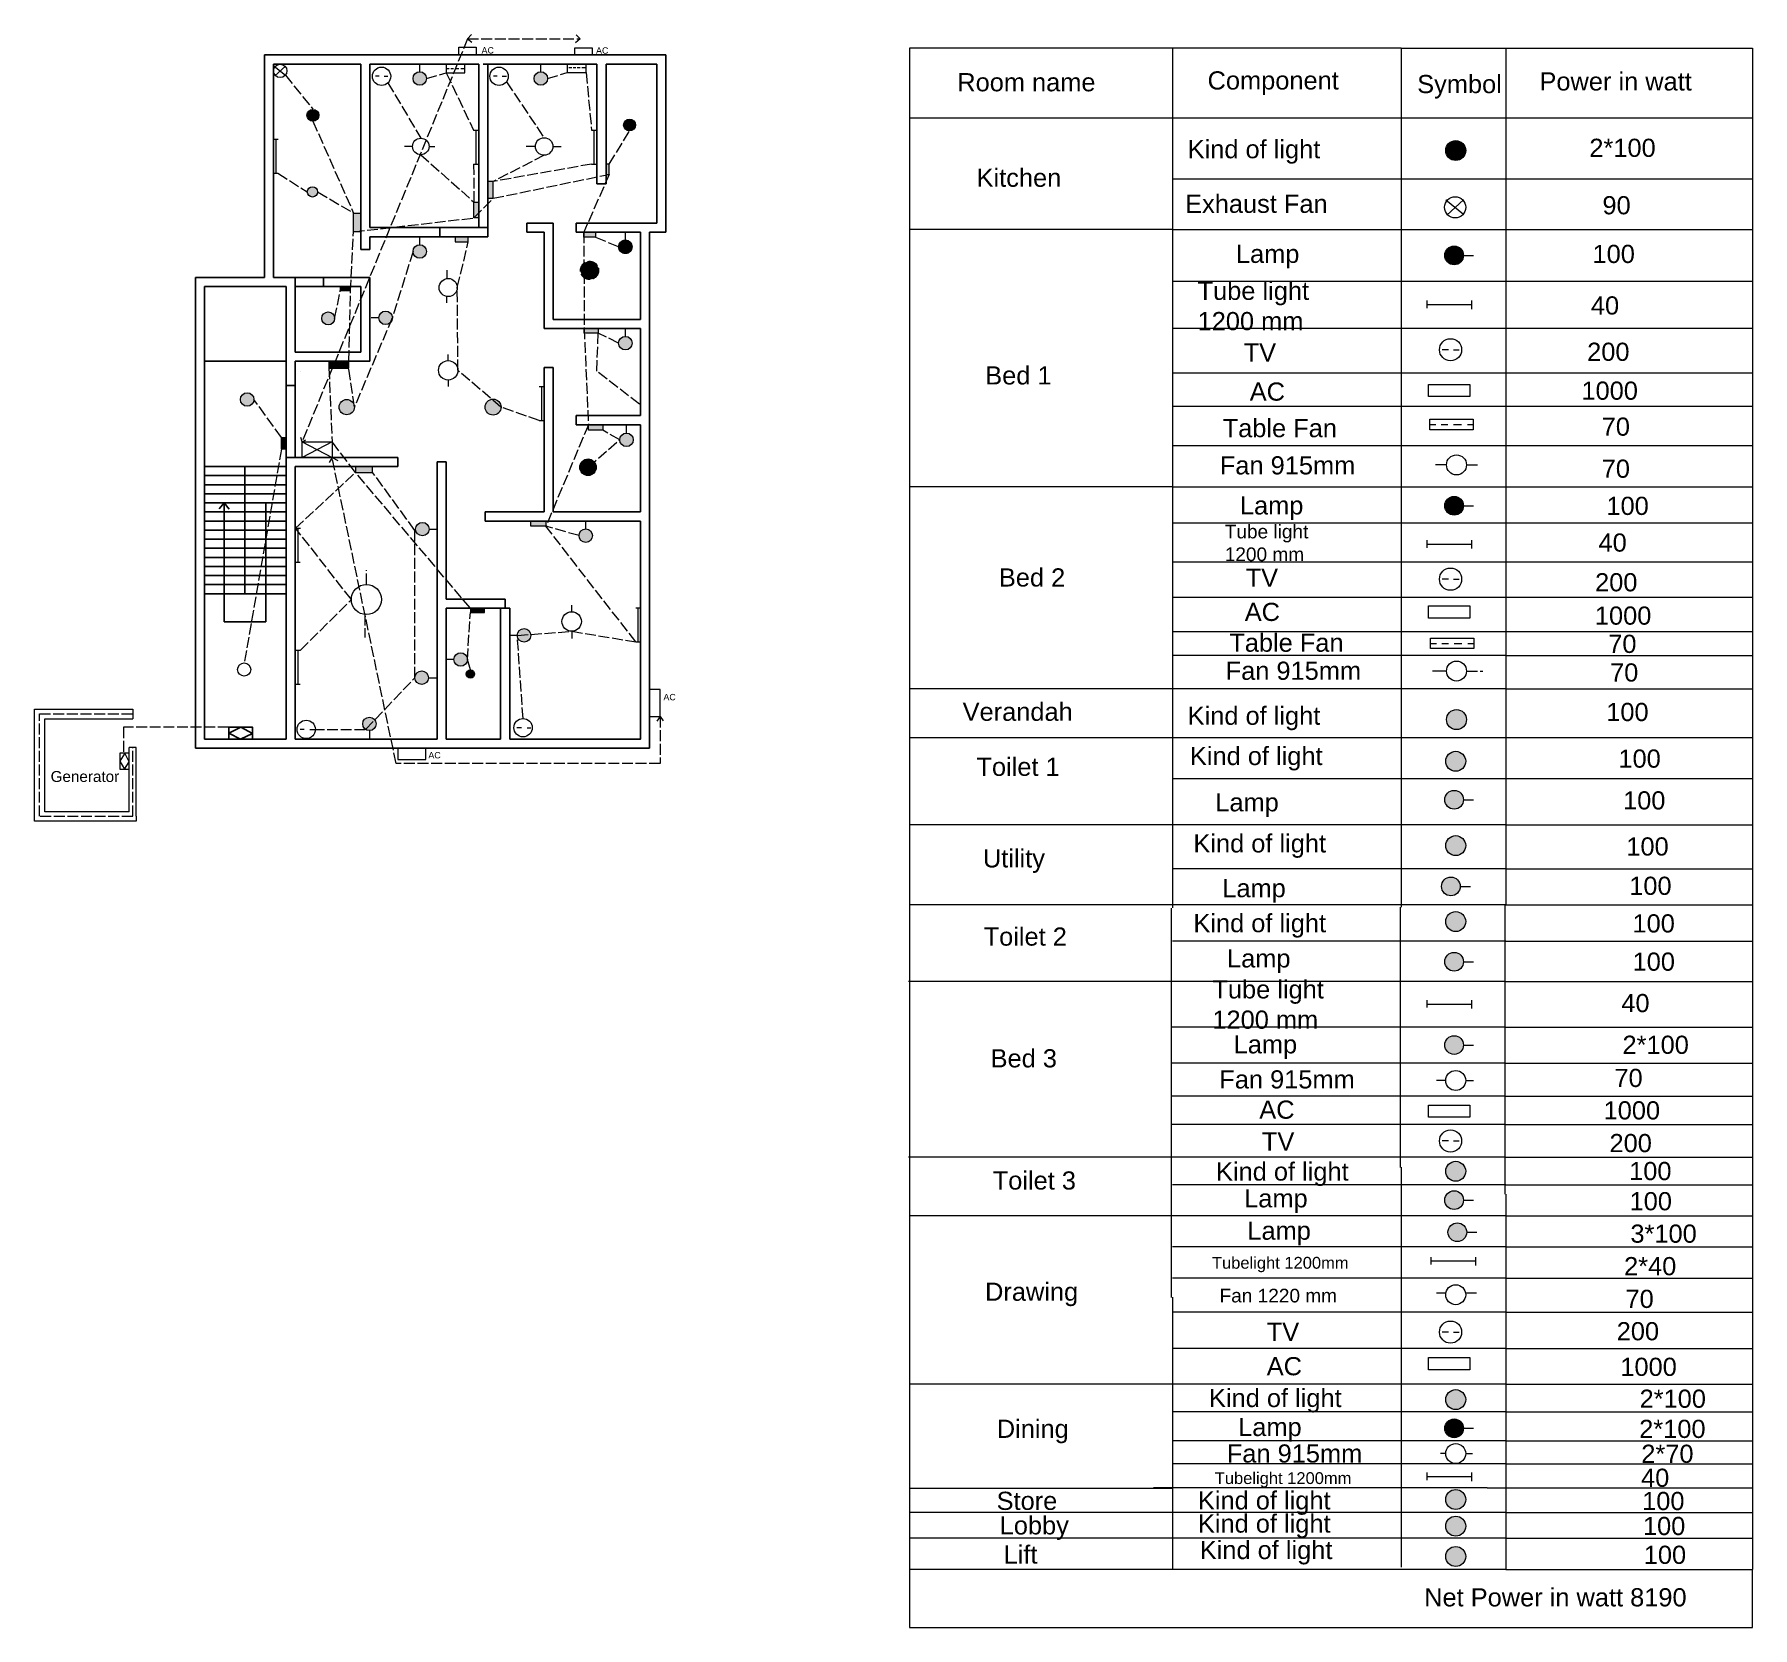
# Model space of a CAD drawing. Header units: inches. Extents: x -148 to 1743, y -937 to 817.
import ezdxf

# ---------------------------------------------------------------- set-up
doc = ezdxf.new("R2010")
doc.units = ezdxf.units.IN
doc.header["$MEASUREMENT"] = 0
doc.linetypes.add('ACAD_ISO02W100', pattern=[15, 12, -3])
for name, color, linetype, plot in [('Layer 01', 1, 'ACAD_ISO02W100', False), ('Layer 02', 3, 'ACAD_ISO02W100', False), ('Layer 03', 172, 'ACAD_ISO02W100', False)]:
    doc.layers.add(name, color=color, linetype=linetype, plot=plot)
doc.layers.add('Layer 05', color=50, linetype='ACAD_ISO02W100', lineweight=9, plot=False)
doc.layers.add('Layer 06', color=7, linetype='ACAD_ISO02W100', lineweight=53, plot=False)
doc.styles.get("Standard").update_dxf_attribs({"font": 'arial.ttf'})

msp = doc.modelspace()

# ---------------------------------------------------------------- hatches: boundary and pattern name
at = {"layer": 'Layer 06', "linetype": 'ByBlock', "lineweight": 5, "true_color": 0xf1eb1f}
h = msp.add_hatch(color=2, dxfattribs=at)
h.dxf.hatch_style = 1
h.paths.add_polyline_path([(283.1, 768, 1), (268.3, 768, 1)])
h.paths.add_polyline_path([(401.5, 768, 1), (416.3, 768, 1)])
h.paths.add_polyline_path([(268.3, 577.6, 1), (283.1, 577.6, 1)])
h.paths.add_polyline_path([(230.6, 504.6, 1), (245.5, 504.6, 1)])
h.paths.add_polyline_path([(451, 264.8, 1), (465.9, 264.8, 1)])
h.paths.add_polyline_path([(398, 155, 1), (383.1, 155, 1)])
h.paths.add_polyline_path([(271.2, 272, 1), (286, 272, 1)])
h.paths.add_polyline_path([(270.4, 108.4, 1), (285.2, 108.4, 1)])
h.paths.add_polyline_path([(328.2, 128.5, 1), (313.3, 128.5, 1)])
h.paths.add_polyline_path([(212.9, 57.6, 1), (227.8, 57.6, 1)])
at = {"layer": 'Layer 06', "linetype": 'ACAD_ISO02W100', "lineweight": 5, "true_color": 0x6eaa97}
h = msp.add_hatch(color=113, dxfattribs=at)
h.dxf.hatch_style = 1
h.paths.add_polyline_path([(268.3, 768, 1), (283.1, 768, 1)])
h.paths.add_polyline_path([(416.3, 768, 1), (401.5, 768, 1)])
at = {"layer": 'Layer 06', "linetype": 'ACAD_ISO02W100', "lineweight": 5, "true_color": 0xf8991e}
h = msp.add_hatch(color=30, dxfattribs=at)
h.dxf.hatch_style = 1
h.paths.add_polyline_path([(151.6, 727.5, 1), (164.7, 727.5, 1)])
h = msp.add_hatch(color=30, dxfattribs=at)
h.dxf.hatch_style = 1
h.paths.add_polyline_path([(163.3, 643.2, 1), (151.9, 643.2, 1)])
h.paths.add_polyline_path([(500.1, 716.8, 1), (513.2, 716.8, 1)])
at = {"layer": 'Layer 06', "linetype": 'ACAD_ISO02W100', "lineweight": 5, "true_color": 0x93278f}
h = msp.add_hatch(color=217, dxfattribs=at)
h.dxf.hatch_style = 1
h.paths.add_polyline_path([(500.1, 716.8, 1), (513.2, 716.8, 1)])
at = {"layer": 'Layer 06', "linetype": 'ACAD_ISO02W100', "lineweight": 5, "true_color": 0xf8991e}
h = msp.add_hatch(color=30, dxfattribs=at)
h.dxf.hatch_style = 1
h.paths.add_polyline_path([(513.2, 716.8, 1), (500.1, 716.8, 1)])
h = msp.add_hatch(color=30, dxfattribs=at)
h.dxf.hatch_style = 1
h.paths.add_polyline_path([(1426.9, 688.7, 1), (1404.8, 688.7, 1)])
at = {"layer": 'Layer 06', "linetype": 'ByBlock', "lineweight": 5, "true_color": 0xd50b6d}
h = msp.add_hatch(color=232, dxfattribs=at)
h.dxf.hatch_style = 1
h.paths.add_polyline_path([(210.7, 619.9), (202.8, 619.9), (202.8, 599.2), (210.7, 599.2)])
h.paths.add_polyline_path([(340.7, 632), (335.3, 632), (335.3, 614.5), (340.7, 614.5)])
h.paths.add_polyline_path([(329.1, 593.9), (314.8, 593.9), (314.8, 588.1), (329.1, 588.1)])
h.paths.add_polyline_path([(356.5, 654.6), (350.7, 654.6), (350.7, 636.1), (356.5, 636.1)])
h.paths.add_polyline_path([(484.2, 673.8), (480.7, 673.8), (480.7, 662.5), (484.2, 662.5)])
h.paths.add_polyline_path([(469.1, 598.9), (456.3, 598.9), (456.3, 593.5), (469.1, 593.5)])
h.paths.add_polyline_path([(472.2, 492.9), (456.6, 492.9), (456.6, 487.8), (472.2, 487.8)])
h.paths.add_polyline_path([(414.6, 280.9), (397.9, 280.9), (397.9, 275.1), (414.6, 275.1)])
h.paths.add_polyline_path([(477.3, 386.9), (461.3, 386.9), (461.3, 380.9), (477.3, 380.9)])
h.paths.add_polyline_path([(223.8, 340.9), (204.9, 340.9), (204.9, 334.4), (223.8, 334.4)])
at = {"layer": 'Layer 06', "linetype": 'ACAD_ISO02W100', "lineweight": 5, "true_color": 0x6eaa97}
h = msp.add_hatch(color=113, dxfattribs=at)
h.dxf.hatch_style = 1
h.paths.add_polyline_path([(230.6, 504.6, 0.661552), (243.2, 499.3), (245.5, 504.6, 1)])
h.paths.add_polyline_path([(268.3, 577.6, 1), (283.1, 577.6, 1)])
h.paths.add_polyline_path([(494.6, 582.7, 1), (509.4, 582.7, 1)])
h.paths.add_polyline_path([(494.6, 476.7, 1), (509.4, 476.7, 1)])
h = msp.add_hatch(color=113, dxfattribs=at)
h.dxf.hatch_style = 1
h.paths.add_polyline_path([(509.4, 582.7, 1), (494.6, 582.7, 1)])
h.paths.add_polyline_path([(494.6, 476.7, 1), (509.4, 476.7, 1)])
h.paths.add_polyline_path([(510.7, 370.3, 1), (495.8, 370.3, 1)])
h.paths.add_polyline_path([(465.9, 264.8, 1), (451, 264.8, 1)])
h.paths.add_polyline_path([(271.2, 272, 1), (286, 272, 1)])
h.paths.add_polyline_path([(398, 155, 1), (383.1, 155, 1)])
at = {"layer": 'Layer 06', "linetype": 'ByBlock', "lineweight": 5, "true_color": 0xf1eb1f}
h = msp.add_hatch(dxfattribs=at)
h.set_pattern_fill('ANSI31', color=2)
h.paths.add_polyline_path([(494.6, 582.7, 1), (509.4, 582.7, 1)])
at = {"layer": 'Layer 06', "linetype": 'ACAD_ISO02W100', "lineweight": 5, "true_color": 0x6eaa97}
h = msp.add_hatch(color=113, dxfattribs=at)
h.dxf.hatch_style = 1
h.paths.add_polyline_path([(509.4, 582.7, 1), (494.6, 582.7, 1)])
h.paths.add_polyline_path([(494.6, 476.7, 1), (509.4, 476.7, 1)])
h.paths.add_polyline_path([(510.7, 370.3, 1), (495.8, 370.3, 1)])
h = msp.add_hatch(color=113, dxfattribs=at)
h.dxf.hatch_style = 1
h.paths.add_polyline_path([(494.6, 582.7, 1), (509.4, 582.7, 1)])
at = {"layer": 'Layer 06', "linetype": 'ACAD_ISO02W100', "lineweight": 5, "true_color": 0xf1eb1f}
h = msp.add_hatch(dxfattribs=at)
h.set_pattern_fill('ANSI31', color=2)
h.paths.add_polyline_path([(1424.4, 573.3, 1), (1403.9, 573.3, 1)])
h.paths.add_polyline_path([(1424.4, 297.7, 1), (1403.9, 297.7, 1)])
h.paths.add_polyline_path([(1424.4, -25.9, 1), (1403.9, -25.9, 1)])
h.paths.add_polyline_path([(1420.8, -121.3, 1), (1400.3, -121.3, 1)])
h.paths.add_polyline_path([(1403.9, -204.2, 1), (1424.4, -204.2, 1)])
h.paths.add_polyline_path([(1424.4, -295.9, 1), (1403.9, -295.9, 1)])
h.paths.add_polyline_path([(1424.4, -466.6, 1), (1403.9, -466.6, 1)])
h.paths.add_polyline_path([(1427.9, -502, 1), (1407.4, -502, 1)])
h.paths.add_polyline_path([(1424.4, -717.8, 1), (1403.9, -717.8, 1)])
at = {"layer": 'Layer 06', "linetype": 'ACAD_ISO02W100', "lineweight": 5, "true_color": 0x6eaa97}
h = msp.add_hatch(color=113, dxfattribs=at)
h.dxf.hatch_style = 1
h.paths.add_polyline_path([(1403.9, 573.3, 1), (1424.4, 573.3, 1)])
at = {"layer": 'Layer 06', "linetype": 'ACAD_ISO02W100', "lineweight": 5, "true_color": 0xf8991e}
h = msp.add_hatch(color=30, dxfattribs=at)
h.dxf.hatch_style = 1
h.paths.add_polyline_path([(456.4, 564.6), (456.4, 548.9, 0.625188), (472.6, 556.8, 0.627052)])
h.paths.add_polyline_path([(456.4, 564.6, 0.229217), (452.6, 556.8, 0.230627), (456.4, 548.9)])
at = {"layer": 'Layer 06', "linetype": 'ACAD_ISO02W100', "lineweight": 5, "true_color": 0x2776bb}
h = msp.add_hatch(color=152, dxfattribs=at)
h.dxf.hatch_style = 1
h.paths.add_polyline_path([(199.6, 538.9), (188.2, 538.9), (188.2, 534.5), (199.6, 534.5)])
at = {"layer": 'Layer 06', "linetype": 'ACAD_ISO02W100', "lineweight": 5, "true_color": 0xf8991e}
h = msp.add_hatch(color=30, dxfattribs=at)
h.dxf.hatch_style = 1
h.paths.add_polyline_path([(182, 503.9, 1), (167.8, 503.9, 1)])
h.paths.add_polyline_path([(78.2, 414.7, 1), (93.1, 414.7, 1)])
h.paths.add_polyline_path([(203.4, 408.7, 0.866815), (186.9, 406.3, 1), (203.7, 406.3)])
h.paths.add_polyline_path([(365.1, 406.3), (355, 414.9, 0.369131), (347.7, 406.3, 1)])
h.paths.add_polyline_path([(355, 414.9), (365.1, 406.3, 0.460781)])
at = {"layer": 'Layer 06', "linetype": 'ByBlock', "lineweight": 5, "true_color": 0xf1eb1f}
h = msp.add_hatch(color=2, dxfattribs=at)
h.dxf.hatch_style = 1
h.paths.add_polyline_path([(509.4, 476.7, 1), (494.6, 476.7, 1)])
h.paths.add_polyline_path([(510.7, 370.3, 1), (495.8, 370.3, 1)])
at = {"layer": 'Layer 06', "linetype": 'ByBlock', "lineweight": 5, "true_color": 0x2776bb}
h = msp.add_hatch(color=152, dxfattribs=at)
h.dxf.hatch_style = 1
h.paths.add_polyline_path([(197.6, 456.9), (175.7, 456.9), (175.7, 449), (197.6, 449)])
h = msp.add_hatch(color=152, dxfattribs=at)
h.dxf.hatch_style = 1
h.paths.add_polyline_path([(128.6, 372.8), (123.5, 372.8), (123.5, 360.1), (128.6, 360.1)])
at = {"layer": 'Layer 06', "linetype": 'ACAD_ISO02W100', "lineweight": 5, "true_color": 0xf8991e}
h = msp.add_hatch(color=30, dxfattribs=at)
h.dxf.hatch_style = 1
h.paths.add_polyline_path([(470, 340.1, 1), (451.8, 340.1, 1)])
at = {"layer": 'Layer 06', "linetype": 'ACAD_ISO02W100', "lineweight": 5, "true_color": 0x6eaa97}
h = msp.add_hatch(color=113, dxfattribs=at)
h.dxf.hatch_style = 1
h.paths.add_polyline_path([(1424.4, 297.7, 1), (1403.9, 297.7, 1)])
at = {"layer": 'Layer 06', "linetype": 'ByBlock', "lineweight": 5, "true_color": 0x2776bb}
h = msp.add_hatch(color=152, dxfattribs=at)
h.dxf.hatch_style = 1
h.paths.add_polyline_path([(347, 184.9), (331.4, 184.9), (331.4, 180.2), (347, 180.2)])
at = {"layer": 'Layer 06', "linetype": 'ACAD_ISO02W100', "lineweight": 5, "true_color": 0x6eaa97}
h = msp.add_hatch(color=113, dxfattribs=at)
h.dxf.hatch_style = 1
h.paths.add_polyline_path([(226.3, 62.1, 0.718098), (212.9, 57.6, 0.246919), (216.1, 51.5)])
h.paths.add_polyline_path([(227.8, 57.6, 0.164078), (226.3, 62.1), (216.1, 51.5, 0.603953)])
h.paths.add_polyline_path([(285.2, 108.4, 1), (270.4, 108.4, 1)])
h.paths.add_polyline_path([(328.2, 128.5, 1), (313.3, 128.5, 1)])
at = {"layer": 'Layer 06', "linetype": 'ACAD_ISO02W100', "lineweight": 5, "true_color": 0xf8991e}
h = msp.add_hatch(color=30, dxfattribs=at)
h.dxf.hatch_style = 1
h.paths.add_polyline_path([(336, 112.5, 1), (326.9, 112.5, 1)])
h = msp.add_hatch(color=30, dxfattribs=at)
h.dxf.hatch_style = 1
h.paths.add_polyline_path([(1405.7, 62.3, 1), (1427.8, 62.3, 1)])
h.paths.add_polyline_path([(1426.9, 16.4, 1), (1404.8, 16.4, 1)])
h.paths.add_polyline_path([(1426.9, -76.4, 1), (1404.8, -76.4, 1)])
h.paths.add_polyline_path([(1426.9, -160, 1), (1404.8, -160, 1)])
at = {"layer": 'Layer 06', "linetype": 'ACAD_ISO02W100', "lineweight": 5, "true_color": 0x6eaa97}
h = msp.add_hatch(color=113, dxfattribs=at)
h.dxf.hatch_style = 1
h.paths.add_polyline_path([(1424.4, -25.9, 1), (1403.9, -25.9, 1)])
h.paths.add_polyline_path([(1400.3, -121.3, 1), (1420.8, -121.3, 1)])
h.paths.add_polyline_path([(1424.4, -204.2, 1), (1403.9, -204.2, 1)])
h.paths.add_polyline_path([(1403.9, -295.9, 1), (1424.4, -295.9, 1)])
h.paths.add_polyline_path([(1424.4, -466.6, 1), (1403.9, -466.6, 1)])
h.paths.add_polyline_path([(1427.9, -502, 1), (1407.4, -502, 1)])
at = {"layer": 'Layer 06', "linetype": 'ACAD_ISO02W100', "lineweight": 5, "true_color": 0xf8991e}
h = msp.add_hatch(color=30, dxfattribs=at)
h.dxf.hatch_style = 1
h.paths.add_polyline_path([(1426.9, -434.9, 1), (1404.8, -434.9, 1)])
h.paths.add_polyline_path([(1426.9, -686.2, 1), (1404.8, -686.2, 1)])
h.paths.add_polyline_path([(1426.9, -796.1, 1), (1404.8, -796.1, 1)])
h.paths.add_polyline_path([(1426.9, -825.5, 1), (1404.8, -825.5, 1)])
h.paths.add_polyline_path([(1404.8, -858.9, 1), (1426.9, -858.9, 1)])
at = {"layer": 'Layer 06', "linetype": 'ACAD_ISO02W100', "lineweight": 5, "true_color": 0x6eaa97}
h = msp.add_hatch(color=113, dxfattribs=at)
h.dxf.hatch_style = 1
h.paths.add_polyline_path([(1424.4, -717.8, 1), (1403.9, -717.8, 1)])

# ---------------------------------------------------------------- linework, layer by layer
for p, q in [((104.7, 548.9), (104.7, 793.9)), ((104.7, 793.9), (215.7, 793.9)), ((109.7, 793.9), (133.7, 793.9)), ((109.7, 793.9), (133.7, 793.9)), ((114.7, 783.9), (133.7, 783.9)), ((114.7, 548.9), (114.7, 783.9)), ((133.7, 783.9), (210.7, 783.9)), ((210.7, 579.9), (210.7, 783.9)), ((210.7, 579.9), (210.7, 783.9)), ((215.7, 793.9), (345.7, 793.9)), ((220.7, 783.9), (340.7, 783.9)), ((220.7, 603.9), (220.7, 783.9)), ((340.7, 783.9), (340.7, 603.9)), ((345.3, 783.9), (357.8, 783.9)), ((345.7, 793.9), (475.7, 793.9)), ((350.7, 783.9), (350.7, 603.9)), ((350.7, 783.9), (470.7, 783.9)), ((350.7, 783.9), (350.7, 746.6)), ((470.7, 783.9), (470.7, 651.9)), ((475.7, 793.9), (546.7, 793.9)), ((480.7, 783.9), (480.7, 651.9)), ((480.7, 783.9), (536.7, 783.9)), ((536.7, 783.9), (536.7, 608.9)), ((546.7, 793.9), (546.7, 598.9)), ((546.7, 788.9), (546.7, 603.9)), ((470.7, 651.9), (480.7, 651.9)), ((393.7, 608.9), (422.7, 608.9)), ((393.7, 598.9), (393.7, 608.9)), ((422.7, 502.9), (422.7, 608.9)), ((447.7, 608.9), (523.7, 608.9)), ((447.7, 608.9), (447.7, 598.9)), ((536.7, 608.9), (523.7, 608.9)), ((297.7, 603.9), (220.7, 603.9)), ((220.7, 579.9), (220.7, 593.9)), ((297.7, 593.9), (220.7, 593.9)), ((297.7, 603.9), (297.7, 593.9)), ((297.7, 603.9), (340.7, 603.9)), ((297.7, 593.9), (350.7, 593.9)), ((340.7, 603.9), (350.7, 603.9)), ((350.7, 603.9), (350.7, 593.9)), ((393.7, 598.9), (412.7, 598.9)), ((412.7, 492.9), (412.7, 598.9)), ((447.7, 598.9), (518.7, 598.9)), ((518.7, 502.9), (518.7, 598.9)), ((546.7, 598.9), (528.7, 598.9)), ((528.7, 497.9), (528.7, 598.9)), ((210.7, 579.9), (220.7, 579.9)), ((28.7, 461.9), (28.7, 548.9)), ((28.7, 548.9), (104.7, 548.9)), ((114.7, 548.9), (138.7, 548.9)), ((138.7, 466.9), (138.7, 548.9)), ((169.7, 548.9), (138.7, 548.9)), ((169.7, 548.9), (220.7, 548.9)), ((169.7, 538.9), (169.7, 548.9)), ((220.7, 456.9), (220.7, 548.9)), ((28.7, 461.9), (28.7, 543.9)), ((28.7, 461.9), (28.7, 543.9)), ((28.7, 461.9), (28.7, 543.9)), ((38.7, 461.9), (38.7, 538.9)), ((38.7, 538.9), (109.7, 538.9)), ((109.7, 538.9), (128.7, 538.9)), ((128.7, 429.9), (128.7, 538.9)), ((169.7, 538.9), (138.7, 538.9)), ((169.7, 538.9), (210.7, 538.9)), ((210.7, 466.9), (210.7, 538.9)), ((518.7, 492.9), (412.7, 492.9)), ((518.7, 502.9), (422.7, 502.9)), ((518.7, 396.9), (518.7, 492.9)), ((528.7, 391.9), (528.7, 497.9)), ((28.7, 345.9), (28.7, 461.9)), ((28.7, 345.9), (28.7, 461.9)), ((38.7, 345.9), (38.7, 461.9)), ((128.7, 456.9), (38.7, 456.9)), ((138.7, 466.9), (210.7, 466.9)), ((138.7, 429.9), (138.7, 456.9)), ((138.7, 456.9), (220.7, 456.9)), ((412.7, 290.9), (412.7, 449.9)), ((412.7, 449.9), (422.7, 449.9)), ((422.7, 290.9), (422.7, 449.9)), ((128.7, 429.9), (128.6, 350.9)), ((128.7, 429.9), (138.7, 429.9)), ((138.7, 429.9), (138.7, 350.9)), ((518.7, 396.9), (447.7, 396.9)), ((518.7, 386.9), (447.7, 386.9)), ((518.7, 290.9), (518.7, 386.9)), ((528.7, 285.9), (528.7, 391.9)), ((28.7, 30.9), (28.7, 345.9)), ((38.7, 40.9), (38.7, 345.9)), ((128.7, 340.9), (38.7, 340.9)), ((83.2, 340.9), (83.2, 200.9)), ((138.7, 350.9), (128.6, 350.9)), ((128.7, 345.9), (128.6, 350.9)), ((128.7, 40.9), (128.7, 345.9)), ((251.7, 350.9), (138.7, 350.9)), ((138.7, 335.9), (138.7, 340.9)), ((251.7, 340.9), (138.7, 340.9)), ((251.7, 340.9), (251.7, 350.9)), ((294.7, 189.9), (294.7, 345.9)), ((294.7, 345.9), (304.7, 345.9)), ((304.7, 194.9), (304.7, 345.9)), ((128.7, 330.9), (38.7, 330.9)), ((138.7, 40.9), (138.7, 335.9)), ((128.7, 320.9), (38.7, 320.9)), ((128.7, 310.9), (38.7, 310.9)), ((128.7, 300.9), (38.7, 300.9)), ((128.7, 290.9), (38.7, 290.9)), ((60.4, 300.9), (54.8, 294.2)), ((60.4, 300.9), (60.4, 169.9)), ((60.4, 300.9), (65.9, 293.9)), ((106.2, 300.9), (106.2, 169.9)), ((412.7, 290.9), (347.7, 290.9)), ((347.7, 290.9), (347.7, 280.9)), ((518.7, 290.9), (422.7, 290.9)), ((528.7, 189.9), (528.7, 285.9)), ((128.7, 280.9), (38.7, 280.9)), ((128.7, 270.9), (38.7, 270.9)), ((417.7, 280.9), (347.7, 280.9)), ((518.7, 280.9), (417.7, 280.9)), ((518.7, 189.9), (518.7, 280.9)), ((128.7, 260.9), (38.7, 260.9)), ((128.7, 250.9), (38.7, 250.9)), ((128.7, 240.9), (38.7, 240.9)), ((128.7, 230.9), (38.7, 230.9)), ((128.7, 220.9), (38.7, 220.9)), ((128.7, 210.9), (38.7, 210.9)), ((128.7, 200.9), (38.7, 200.9)), ((294.7, 40.9), (294.7, 189.9)), ((304.7, 194.9), (369.7, 194.9)), ((304.7, 194.9), (369.7, 194.9)), ((304.7, 194.9), (369.7, 194.9)), ((304.7, 194.9), (369.7, 194.9)), ((304.7, 194.9), (369.7, 194.9)), ((369.7, 194.9), (369.7, 189.9)), ((369.7, 189.9), (369.7, 184.9)), ((518.7, 40.9), (518.7, 189.9)), ((528.7, 30.9), (528.7, 189.9)), ((304.7, 40.9), (304.7, 184.9)), ((304.7, 184.9), (369.7, 184.9)), ((364.7, 164.9), (364.7, 184.9)), ((369.7, 184.9), (374.7, 184.9)), ((374.7, 164.9), (374.7, 184.9)), ((60.4, 169.9), (106.2, 169.9)), ((364.7, 40.9), (364.7, 164.9)), ((374.7, 40.9), (374.7, 164.9)), ((38.7, 40.9), (128.7, 40.9)), ((38.7, 40.9), (128.7, 40.9)), ((38.7, 40.9), (128.7, 40.9)), ((38.7, 40.9), (128.7, 40.9)), ((38.7, 40.9), (128.7, 40.9)), ((78.6, 53.9), (65.5, 47.5)), ((65.5, 47.5), (78.5, 40.9)), ((78.5, 40.9), (91.7, 47.2)), ((91.7, 47.2), (78.6, 53.9)), ((138.7, 40.9), (294.7, 40.9)), ((304.7, 40.9), (364.7, 40.9)), ((379.7, 40.9), (374.7, 40.9)), ((379.7, 40.9), (518.7, 40.9)), ((28.7, 30.9), (133.7, 30.9)), ((133.7, 30.9), (299.7, 30.9)), ((299.7, 30.9), (369.7, 30.9)), ((369.7, 30.9), (528.7, 30.9))]:
    msp.add_line(p, q)
at = {"linetype": 'ACAD_ISO02W100'}
msp.add_line((447.7, 396.9), (447.7, 386.9), dxfattribs=at)
for points in [[(128.7, 345.9), (128.7, 345.9), (128.7, 360.1), (128.7, 360.1)], [(374.7, 128.7), (374.7, 128.7), (374.7, 164.9), (374.7, 164.9)], [(518.7, 61.4), (518.7, 61.4), (518.7, 40.9), (518.7, 40.9)], [(65.5, 53.9), (91.7, 53.9), (91.7, 40.9), (65.5, 40.9)]]:
    msp.add_lwpolyline(points, close=True)
at = {"layer": 'Layer 01'}
msp.add_line((374.7, 100.7), (374.7, 100.7), dxfattribs=at)
at = {"layer": 'Layer 02'}
msp.add_line((157.2, 457.3), (157.1, 456.9), dxfattribs=at)
at = {"layer": 'Layer 03'}
msp.add_line((270.2, 603.9), (270.2, 603.9), dxfattribs=at)
at = {"layer": 'Layer 05'}
msp.add_line((144.4, 446), (144.4, 446), dxfattribs=at)
at = {"layer": 'Layer 06', "linetype": 'ACAD_ISO02W100', "lineweight": 5}
for p, q in [((328.4, 811.6), (332.5, 816.6)), ((452.3, 811.6), (447.8, 816.1)), ((328.4, 811.6), (146.2, 368.2)), ((328.4, 811.6), (452.3, 811.6)), ((328.4, 811.6), (333, 808.1)), ((452.3, 811.6), (447.1, 807.3)), ((127.8, 771.7), (158.1, 734.1)), ((240.6, 763.2), (276.8, 702.3)), ((283.1, 768), (304.9, 774.1)), ((304.9, 774.1), (335, 711.2)), ((371.1, 764.4), (412.6, 702.8)), ((416.3, 768), (437.8, 774.5)), ((458.7, 774.5), (464.8, 711.2)), ((158.1, 721), (202.8, 619.9)), ((484.2, 673.8), (506.6, 710.2)), ((267.7, 693.2), (259, 693.2)), ((276.8, 684.1), (335.3, 632)), ((285.9, 693.2), (292.1, 693.2)), ((412.6, 683.6), (356.5, 654.6)), ((403, 693.2), (392.7, 693.2)), ((422.2, 693.2), (431.2, 693.2)), ((119.6, 663.8), (151.9, 643.2)), ((335, 673.8), (335.3, 632)), ((464.8, 673.8), (356.5, 654.6)), ((356.5, 636.1), (484.2, 662.5)), ((484.2, 662.5), (456.3, 598.9)), ((163.3, 643.2), (202.8, 619.9)), ((335.3, 614.5), (356.5, 636.1)), ((202.8, 599.2), (335.3, 614.5)), ((199.6, 534.5), (202.8, 599.2)), ((317, 537.9), (329.1, 588.1)), ((456.3, 598.9), (456.6, 492.9)), ((469.1, 593.5), (494.6, 582.7)), ((268.3, 577.6), (245.5, 504.6)), ((305.9, 547.9), (305.9, 557.2)), ((182, 503.9), (188.2, 534.5)), ((197.6, 456.9), (199.6, 534.5)), ((317.7, 446.8), (317, 537.9)), ((305, 528.2), (305, 521)), ((245.5, 504.6), (203.7, 406.3)), ((456.6, 492.9), (461.3, 386.9)), ((470.5, 445.8), (472.2, 487.8)), ((494.6, 476.7), (472.2, 487.8)), ((307, 457.5), (307, 464.2)), ((175.7, 449), (179.2, 368.2)), ((203.7, 406.3), (197.6, 449)), ((307, 436.1), (307, 428.9)), ((365.1, 406.3), (317.7, 446.8)), ((517.5, 409.6), (470.5, 445.8)), ((123.5, 372.8), (93.1, 414.7)), ((407.2, 391.5), (365.1, 406.3)), ((461.3, 386.9), (414.6, 275.1)), ((495.8, 370.3), (477.3, 380.9)), ((123.5, 360.1), (82.5, 124.7)), ((146.2, 368.2), (144.9, 372.8)), ((146.2, 368.2), (150.2, 370.4)), ((204.9, 334.4), (179.2, 368.2)), ((460.9, 340.1), (495.8, 370.3)), ((179.2, 350.9), (176.1, 345.2)), ((249.7, 13.9), (179.2, 350.9)), ((179.2, 350.9), (185.5, 347.6)), ((1405.7, 342.7), (1391, 342.7)), ((1427.8, 342.7), (1440.5, 342.6)), ((139.1, 272.9), (204.9, 334.4)), ((331.4, 184.9), (204.9, 334.4)), ((270.4, 270.6), (223.8, 334.4)), ((200.4, 194.5), (139.1, 272.9)), ((270.4, 108.4), (270.4, 270.6)), ((513.4, 147.9), (414.6, 275.1)), ((451, 264.8), (414.6, 275.1)), ((217, 211.1), (217, 226.8)), ((144.5, 138.6), (200.4, 194.5)), ((215.4, 178), (215.4, 152.6)), ((328.2, 128.5), (331.4, 180.2)), ((442.9, 181), (442.9, 188.4)), ((383.1, 155), (442.9, 159.5)), ((389.4, 63.5), (383.1, 155)), ((442.9, 159.5), (513.4, 147.9)), ((442.9, 159.5), (442.9, 151.5)), ((331.5, 117), (328.2, 128.5)), ((1402.5, 115.8), (1390.3, 115.8)), ((1405.7, 115.8), (1402.5, 115.8)), ((1427.8, 115.8), (1445.8, 115.8)), ((216.1, 51.5), (270.4, 108.4)), ((-142.9, -44.1), (-142.9, 68.5)), ((-142.7, 68.5), (-40.1, 68.5)), ((540.3, 65.7), (536.6, 60.6)), ((540.3, 65.7), (540.3, 13.9)), ((540.3, 65.7), (543.7, 60.8)), ((65.5, 53.9), (-50.3, 53.9)), ((-50.3, 53.9), (-50.3, 25.3)), ((158.7, 51.5), (216.1, 51.5)), ((-40.2, -44.1), (-40.2, 31.7)), ((540.3, 13.9), (249.7, 13.9)), ((-40.1, -44.3), (-142.7, -44.3)), ((1404.8, -334.9), (1394.8, -334.9)), ((1426.9, -334.9), (1435.4, -334.9)), ((1404.7, -569), (1394.6, -569)), ((1426.7, -568.6), (1439.8, -568.6)), ((1404.8, -745.6), (1399.1, -745.6)), ((1426.9, -745.6), (1426.9, -745.6)), ((1426.9, -745.6), (1434.4, -745.6))]:
    msp.add_line(p, q, dxfattribs=at)
at = {"layer": 'Layer 06', "linetype": 'ByBlock', "lineweight": 5}
for p, q in [((1355.8, 801.4), (814.9, 801.4)), ((814.9, 801.4), (814.9, 724.8)), ((1104.1, 801.4), (1104.1, -2.4)), ((1355.8, 801.4), (1355.8, -2.4)), ((1355.8, 801.4), (1742.7, 801.4)), ((1471.2, 801.4), (1471.2, -2.4)), ((1742.7, 801.4), (1742.7, 724.8)), ((115.6, 781.7), (127.8, 771.7)), ((127.8, 781.7), (116.3, 771)), ((275.7, 775.4), (275.7, 784)), ((308.2, 778.8), (305.9, 778.8)), ((312.7, 778.8), (309.8, 778.8)), ((318.7, 778.8), (315.2, 778.8)), ((324.4, 778.8), (320.8, 778.8)), ((408.9, 775.4), (408.9, 784)), ((443.2, 779.6), (439.9, 779.6)), ((447.5, 779.6), (444.5, 779.6)), ((452.2, 779.6), (448.8, 779.6)), ((458, 779.6), (454.1, 779.6)), ((231, 770.4), (227.1, 770.4)), ((236.6, 770.4), (240.6, 770.4)), ((361, 770.4), (356.7, 770.4)), ((366.5, 770.4), (371.1, 770.4)), ((814.9, 724.8), (1742.7, 724.8)), ((814.9, 724.8), (814.9, -873.1)), ((1742.7, 724.8), (1742.7, -873.1)), ((114.6, 701.2), (120, 701.2)), ((117.1, 701.2), (117.1, 663.8)), ((335, 711.2), (340.4, 711.2)), ((337.4, 711.2), (337.4, 673.8)), ((464.8, 711.2), (470.2, 711.2)), ((467.3, 711.2), (467.3, 673.8)), ((114.6, 663.8), (119.6, 663.8)), ((335, 673.8), (339.9, 673.8)), ((464.8, 673.8), (469.7, 673.8)), ((1104.1, 657.6), (1742.7, 657.6)), ((1405.1, 634.6), (1424.4, 618.7)), ((1424.4, 634.6), (1406.2, 617.6)), ((275.7, 585), (275.7, 593.6)), ((502, 590.1), (502, 598.7)), ((1104.1, 601.8), (814.9, 601.8)), ((1104.1, 601.8), (1742.7, 601.8)), ((1424.4, 573.3), (1435.6, 573.3)), ((1104.1, 545.1), (1471.2, 545.1)), ((1471.2, 545.1), (1742.7, 545.1)), ((1384.2, 523.5), (1384.2, 515.3)), ((1384.2, 519.2), (1433.3, 519.2)), ((1433.3, 523.6), (1433.3, 514.2)), ((230.6, 504.6), (222.1, 504.6)), ((502, 484.2), (502, 492.7)), ((1104.1, 493.1), (1471.2, 493.1)), ((1471.2, 493.1), (1742.7, 493.1)), ((1407.9, 469.4), (1401, 469.4)), ((1413.6, 469.4), (1419.8, 469.4)), ((1104.1, 444.1), (1471.2, 444.1)), ((1471.2, 444.1), (1742.7, 444.1)), ((407.2, 428.9), (412.6, 428.9)), ((409.7, 428.9), (409.7, 391.5)), ((1104.1, 407.5), (1471.2, 407.5)), ((1471.2, 407.5), (1742.7, 407.5)), ((407.2, 391.5), (412.2, 391.5)), ((503.2, 377.8), (503.2, 386.3)), ((1394, 386.7), (1387.3, 386.7)), ((1407.2, 386.7), (1399.9, 386.7)), ((1422.1, 386.7), (1413.6, 386.7)), ((1435, 386.7), (1428.7, 386.7)), ((179.2, 368.2), (146.2, 350.9)), ((146.2, 368.2), (179.2, 350.9)), ((1104.1, 364), (1471.2, 364)), ((1471.2, 364), (1742.7, 364)), ((1104.1, 318.4), (814.9, 318.4)), ((1104.1, 318.4), (1471.2, 318.4)), ((1471.2, 318.4), (1742.7, 318.4)), ((1424.4, 297.7), (1435.6, 297.7)), ((139.1, 272.9), (144.5, 272.9)), ((141.6, 272.9), (141.6, 235.5)), ((286, 272.1), (294.6, 272.1)), ((458.4, 272.2), (458.4, 280.7)), ((1104.1, 278.8), (1471.2, 278.8)), ((1471.2, 278.8), (1742.7, 278.8)), ((1384.2, 259.7), (1384.2, 251.5)), ((1384.2, 255.4), (1433.3, 255.4)), ((1433.3, 259.8), (1433.3, 250.5)), ((139.1, 235.5), (144.1, 235.5)), ((1104.1, 235.9), (1471.2, 235.9)), ((1471.2, 235.9), (1742.7, 235.9)), ((1407.9, 216.9), (1401, 216.9)), ((1413.6, 216.9), (1419.8, 216.9)), ((1104.1, 197.2), (1471.2, 197.2)), ((1471.2, 197.2), (1742.7, 197.2)), ((513.4, 185.3), (518.8, 185.3)), ((515.8, 185.3), (515.8, 147.9)), ((383.1, 155), (374.6, 155)), ((1104.1, 159.4), (1471.2, 159.4)), ((1471.2, 159.4), (1742.7, 159.4)), ((139.1, 138.6), (144.5, 138.6)), ((141.6, 138.6), (141.6, 101.2)), ((513.4, 147.9), (518.3, 147.9)), ((1471.2, 132.7), (1104.1, 132.7)), ((1394.7, 145.9), (1388, 145.9)), ((1407.9, 145.9), (1400.6, 145.9)), ((1422.8, 145.9), (1414.3, 145.9)), ((1435.7, 145.9), (1429.4, 145.9)), ((1471.2, 132.7), (1742.7, 132.7)), ((313.3, 128.5), (304.8, 128.5)), ((139.1, 101.2), (144.1, 101.2)), ((285.2, 108.4), (293.8, 108.4)), ((1471.2, 96.1), (814.9, 96.1)), ((1471.2, 96.1), (1742.7, 96.1)), ((-148.5, 68.5), (-148.5, 73.8)), ((-148.5, 73.8), (-142.7, 73.8)), ((-148.5, -44.1), (-148.5, 68.5)), ((-142.7, 73.8), (-40.1, 73.8)), ((-137, -39.1), (-137, 63.3)), ((-137, 63.3), (-40.1, 63.3)), ((-40.1, 73.8), (-40.1, 63.3)), ((148.3, 51.5), (143.9, 51.5)), ((154.7, 51.5), (158.7, 51.5)), ((220.4, 50.1), (220.4, 41.6)), ((387.6, 53.4), (382.5, 53.4)), ((394, 53.4), (398, 53.4)), ((814.9, 42.5), (1471.2, 42.5)), ((1471.2, 42.5), (1742.7, 42.5)), ((-49, 25.3), (-54.4, 16.4)), ((-44.2, 15.9), (-49, 25.3)), ((-44.2, -39.1), (-44.2, 31.7)), ((-36.3, 31.7), (-44.2, 31.7)), ((-36.3, -44.1), (-36.3, 31.7)), ((-54.4, 16.4), (-49.2, 7.6)), ((-49.2, 7.6), (-44.2, 15.9)), ((1104.1, -2.4), (1104.1, -145)), ((1104.1, -2.4), (1471.2, -2.4)), ((1355.8, -2.4), (1355.8, -144)), ((1471.2, -2.4), (1471.2, -141.7)), ((1471.2, -2.4), (1742.7, -2.4)), ((1424.4, -25.9), (1435.6, -25.9)), ((-148.5, -49.4), (-148.5, -44.1)), ((-142.7, -49.4), (-148.5, -49.4)), ((-40.1, -49.4), (-142.7, -49.4)), ((-44.2, -39.1), (-137, -39.1)), ((-40.1, -39.1), (-40.2, -39.1)), ((-36.3, -49.4), (-40.1, -49.4)), ((-36.3, -44.1), (-36.3, -49.4)), ((1104.1, -53.4), (814.9, -53.4)), ((1471.2, -53.4), (1104.1, -53.4)), ((1471.2, -53.4), (1742.7, -53.4)), ((1471.2, -102), (1104.1, -102)), ((1471.2, -102), (1742.7, -102)), ((1420.8, -121.3), (1432, -121.3)), ((1471.2, -141.7), (814.9, -141.7)), ((1102.8, -145.2), (1102.8, -425.2)), ((1354.6, -144.2), (1354.6, -430.7)), ((1469.9, -141.9), (1469.9, -460.2)), ((1471.2, -141.7), (1742.7, -141.7)), ((1471.2, -181.6), (1104.1, -181.6)), ((1471.2, -181.6), (1742.7, -181.6)), ((1424.4, -204.2), (1435.6, -204.2)), ((1469.9, -225.9), (813.6, -225.9)), ((1469.9, -225.9), (1742.7, -225.9)), ((1384.2, -246.5), (1384.2, -254.7)), ((1384.2, -250.8), (1433.3, -250.8)), ((1433.3, -246.4), (1433.3, -255.8)), ((1469.9, -276.3), (1102.8, -276.3)), ((1469.9, -276.3), (1742.7, -276.3)), ((1424.4, -295.9), (1435.6, -295.9)), ((1469.9, -315.8), (1102.8, -315.8)), ((1469.9, -315.8), (1742.7, -315.8)), ((1469.9, -352.2), (1102.8, -352.2)), ((1469.9, -352.2), (1742.7, -352.2)), ((1469.9, -383.5), (1102.8, -383.5)), ((1469.9, -383.5), (1742.7, -383.5)), ((1407.9, -401.5), (1401, -401.5)), ((1413.6, -401.5), (1419.8, -401.5)), ((1102.8, -419.2), (813.6, -419.2)), ((1469.9, -419.2), (1102.8, -419.2)), ((1102.8, -425.2), (1102.8, -573.7)), ((1355.8, -430.5), (1355.8, -557.5)), ((1469.9, -419.2), (1742.7, -419.2)), ((1471.2, -449.6), (1104.1, -449.6)), ((1471.2, -449.6), (1742.7, -449.6)), ((1424.4, -466.6), (1435.6, -466.6)), ((1471.2, -460), (1471.2, -552.4)), ((1104.1, -484), (814.9, -484)), ((1471.2, -484), (1104.1, -484)), ((1471.2, -484), (1742.7, -484)), ((1427.9, -502), (1439.1, -502)), ((1471.2, -518.1), (1104.1, -518.1)), ((1388.7, -529.4), (1388.7, -537.5)), ((1437.8, -529.3), (1437.8, -538.6)), ((1471.2, -518.1), (1742.7, -518.1)), ((1388.7, -533.6), (1437.8, -533.6)), ((1471.2, -552.4), (1104.1, -552.4)), ((1355.8, -557.5), (1355.8, -870.8)), ((1471.2, -552.4), (1471.2, -873.1)), ((1471.2, -552.4), (1742.7, -552.4)), ((1104.1, -573.5), (1104.1, -873.1)), ((1471.2, -590), (1104.1, -590)), ((1471.2, -590), (1742.7, -590)), ((1407.9, -611.9), (1401, -611.9)), ((1413.6, -611.9), (1419.8, -611.9)), ((1471.2, -630.1), (1104.1, -630.1)), ((1471.2, -630.1), (1742.7, -630.1)), ((1471.2, -669.1), (814.9, -669.1)), ((1471.2, -669.1), (1742.7, -669.1)), ((1471.2, -699.5), (1104.1, -699.5)), ((1471.2, -699.5), (1742.7, -699.5)), ((1424.4, -717.8), (1435.6, -717.8)), ((1471.2, -731.6), (1104.1, -731.6)), ((1471.2, -731.6), (1742.7, -731.6)), ((1471.2, -757), (1104.1, -757)), ((1384.2, -766.6), (1384.2, -774.7)), ((1384.2, -770.8), (1433.3, -770.8)), ((1433.3, -766.5), (1433.3, -775.8)), ((1471.2, -757), (1742.7, -757)), ((1104.1, -783.9), (814.9, -783.9)), ((1450.4, -783.4), (1083.4, -783.4)), ((1450.4, -783.4), (1471.2, -783.4)), ((1471.2, -783.4), (1742.7, -783.4)), ((1104.1, -810.6), (814.9, -810.6)), ((1471.2, -810.6), (1104.1, -810.6)), ((1471.2, -810.6), (1742.7, -810.6)), ((1471.2, -838.6), (814.9, -838.6)), ((1471.2, -838.6), (1742.7, -838.6)), ((1471.2, -873.1), (814.9, -873.1)), ((814.9, -873.1), (814.9, -937.2)), ((1471.2, -873.1), (1742.7, -873.1)), ((1742.7, -937.2), (1742.7, -873.1)), ((814.9, -937.2), (1742.7, -937.2))]:
    msp.add_line(p, q, dxfattribs=at)
for points in [[(337.6, 793.9), (318.8, 793.9), (318.8, 802.4), (337.6, 802.4)], [(465.4, 793.9), (446.3, 793.9), (446.3, 801.6), (465.4, 801.6)], [(325.4, 783.9), (304.9, 783.9), (304.9, 774.1), (325.4, 774.1)], [(458.7, 783.9), (437.8, 783.9), (437.8, 774.5), (458.7, 774.5)], [(480.7, 662.5), (484.2, 662.5), (484.2, 673.8), (480.7, 673.8)], [(350.7, 636.1), (356.5, 636.1), (356.5, 654.6), (350.7, 654.6)], [(340.7, 614.5), (335.3, 614.5), (335.3, 632), (340.7, 632)], [(210.7, 599.2), (202.8, 599.2), (202.8, 619.9), (210.7, 619.9)], [(329.1, 593.9), (314.8, 593.9), (314.8, 588.1), (329.1, 588.1)], [(456.3, 598.9), (469.1, 598.9), (469.1, 593.5), (456.3, 593.5)], [(456.6, 492.9), (472.2, 492.9), (472.2, 487.8), (456.6, 487.8)], [(197.6, 456.9), (175.7, 456.9), (175.7, 449), (197.6, 449)], [(1385.9, 431.2), (1431.5, 431.2), (1431.5, 417.8), (1385.9, 417.8)], [(461.3, 386.9), (477.3, 386.9), (477.3, 380.9), (461.3, 380.9)], [(1387.3, 392.9), (1435, 392.9), (1435, 381.4), (1387.3, 381.4)], [(128.7, 360.1), (123.5, 360.1), (123.5, 372.8), (128.7, 372.8)], [(179.2, 350.9), (146.2, 350.9), (146.2, 368.2), (179.2, 368.2)], [(223.8, 340.9), (204.9, 340.9), (204.9, 334.4), (223.8, 334.4)], [(397.9, 280.9), (417.7, 280.9), (417.7, 280.9), (397.9, 280.9)], [(397.9, 280.9), (414.6, 280.9), (414.6, 275.1), (397.9, 275.1)], [(347, 184.9), (331.4, 184.9), (331.4, 180.2), (347, 180.2)], [(1385.9, 187.5), (1431.5, 187.5), (1431.5, 174.1), (1385.9, 174.1)], [(1388, 152.1), (1435.7, 152.1), (1435.7, 140.6), (1388, 140.6)], [(528.7, 65.7), (540.3, 65.7), (540.3, 95.3), (528.7, 95.3)], [(-44.2, 25.3), (-54.4, 25.3), (-54.4, 7.6), (-44.2, 7.6)], [(282.3, 30.9), (251.5, 30.9), (251.5, 18.4), (282.3, 18.4)], [(1385.9, -362), (1431.5, -362), (1431.5, -375.4), (1385.9, -375.4)], [(1385.9, -639.9), (1431.5, -639.9), (1431.5, -653.3), (1385.9, -653.3)]]:
    msp.add_lwpolyline(points, close=True, dxfattribs=at)
at = {"layer": 'Layer 06', "linetype": 'ACAD_ISO02W100', "lineweight": 5}
msp.add_lwpolyline([(199.6, 538.9), (188.2, 538.9), (188.2, 534.5), (199.6, 534.5)], close=True, dxfattribs=at)
at = {"layer": 'Layer 06', "linetype": 'ByBlock', "lineweight": 5}
for centre, radius in [((122.1, 776.4), 7.39), ((233.6, 770.4), 10.1), ((275.7, 768), 7.43), ((363, 770.4), 10.1), ((408.9, 768), 7.43), ((158.1, 727.5), 6.54), ((506.6, 716.8), 6.52), ((276.8, 693.2), 9.1), ((412.6, 693.2), 9.62), ((1415.9, 688.7), 11), ((157.6, 643.2), 5.72), ((1415.3, 626.2), 11.7), ((502, 582.7), 7.43), ((275.7, 577.6), 7.43), ((1414.2, 573.3), 10.3), ((307, 537.9), 9.98), ((174.9, 503.9), 7.09), ((238.1, 504.6), 7.43), ((502, 476.7), 7.43), ((1410.2, 469.4), 12.2), ((307, 446.8), 10.7), ((85.7, 414.7), 7.45), ((195.3, 406.3), 8.42), ((356.4, 406.3), 8.73), ((503.2, 370.3), 7.43), ((460.9, 340.1), 9.1), ((1416.8, 342.7), 11), ((1414.2, 297.7), 10.3), ((278.6, 272), 7.43), ((458.4, 264.8), 7.43), ((1410.2, 216.9), 12.2), ((217, 194.5), 16.6), ((442.9, 170.3), 10.7), ((390.5, 155), 7.43), ((320.7, 128.5), 7.43), ((82.5, 117.4), 7.24), ((277.8, 108.4), 7.43), ((331.5, 112.5), 4.57), ((1416.8, 115.8), 11), ((150.7, 51.5), 10.1), ((220.3, 57.6), 7.43), ((389.4, 53.4), 10.1), ((1416.8, 62.3), 11), ((1415.9, 16.4), 11), ((1414.2, -25.9), 10.3), ((1415.9, -76.4), 11), ((1410.6, -121.3), 10.3), ((1415.9, -160), 11), ((1414.2, -204.2), 10.3), ((1414.2, -295.9), 10.3), ((1415.9, -334.9), 11), ((1410.2, -401.5), 12.2), ((1415.9, -434.9), 11), ((1414.2, -466.6), 10.3), ((1417.7, -502), 10.3), ((1415.9, -570.7), 11), ((1410.2, -611.9), 12.2), ((1415.9, -686.2), 11), ((1414.2, -717.8), 10.3), ((1415.9, -745.6), 11), ((1415.9, -796.1), 11), ((1415.9, -825.5), 11), ((1415.9, -858.9), 11)]:
    msp.add_circle(centre, radius, dxfattribs=at)
at = {"layer": 'Layer 06', "linetype": 'ACAD_ISO02W100', "lineweight": 5}
msp.add_circle((462.6, 556.8), 10, dxfattribs=at)

# ---------------------------------------------------------------- texts
at = {"layer": 'Layer 06', "linetype": 'ACAD_ISO02W100', "lineweight": 5, "attachment_point": 1}
for s, width, heights, insert, char_height in [('AC', 49.962, [0.2], (343.7, 802.5), 7), ('AC', 19.121, [0], (469.7, 802.3), 7), ('{\\H35x;AC}', 35.931, [0], (543.9, 90.6), 0.2), ('AC', 48.671, [0], (285.2, 26.6), 7), ('Generator', 76.301, [0], (-130.6, 5.7), 12), ('Tubelight 1200mm', 215.479, [0], (1147.6, -529.1), 13), ('Tubelight 1200mm', 215.479, [0], (1150.7, -766.1), 13)]:
    msp.add_mtext_dynamic_manual_height_columns(s, width=width, gutter_width=1, heights=heights, dxfattribs=dict(at, insert=insert, char_height=char_height))
at = {"layer": 'Layer 06', "linetype": 'ByBlock', "lineweight": 5, "attachment_point": 1}
for s, width, heights, insert, char_height in [('Component', 209.95, [0.209], (1142.8, 775.9), 20), ('Power in watt', 188.905, [0], (1508.1, 774.8), 20), ('Room name ', 466.879, [0], (867.3, 773.9), 20), ('Symbol', 141.518, [0], (1373.5, 771.9), 20), ('Kind of light', 496.252, [0], (1120.9, 700.2), 20), ('2*100', 348.307, [0], (1563, 701.7), 20), ('Kitchen', 274.914, [0], (888.6, 668.8), 20), ('Exhaust Fan', 182.933, [0], (1118.1, 640.1), 20), ('90', 279.01, [0], (1577.4, 638.5), 20), ('Lamp', 166.158, [0], (1174, 585), 20), ('100', 348.307, [0], (1566.5, 584.9), 20), ('Tube light 1200 mm', 140.263, [0], (1131.8, 544.3), 20), ('40', 375.661, [0], (1564.7, 528.2), 20), ('TV', 111.132, [0], (1182.5, 476.4), 20), ('200', 279.01, [0], (1560.6, 477.2), 20), ('Bed 1', 212.273, [0], (898.1, 451.2), 20), ('AC', 116.527, [0], (1189.2, 433.4), 20), ('1000', 401.191, [0], (1554.3, 434.4), 20), ('Table Fan', 141.194, [0], (1159.4, 393.2), 20), ('70', 269.892, [0], (1576.6, 394.8), 20), ('Fan 915mm', 147.598, [0], (1156.3, 352.2), 20), ('70', 269.892, [0], (1576.6, 348.5), 20), ('Lamp', 166.158, [0], (1178.4, 308.1), 20), ('100', 348.307, [0], (1581.8, 307.6), 20), ('Tube light 1200 mm', 140.263, [0], (1161.7, 276.8), 15), ('40', 375.661, [0], (1573.1, 267.2), 20), ('Bed 2', 212.273, [0], (913.1, 228.8), 20), ('TV', 111.132, [0], (1184.7, 228.5), 20), ('200', 279.01, [0], (1569.3, 223.5), 20), ('AC', 116.527, [0], (1183.7, 190.9), 20), ('1000', 401.191, [0], (1569.1, 186.8), 20), ('Table Fan', 141.194, [0], (1166.7, 157), 20), ('70', 269.892, [0], (1583.8, 155.7), 20), ('Fan 915mm', 147.598, [0], (1162.7, 126.1), 20), ('70', 269.892, [0], (1585.8, 124.2), 20), ('Verandah', 340.029, [0], (873.2, 81), 20), ('Kind of light', 496.252, [0], (1120.9, 76.6), 20), ('100', 348.307, [0], (1581.6, 80.7), 20), ('Toilet 1', 162.215, [0], (888.4, 20.4), 20), ('Kind of light', 496.252, [0], (1123.4, 32.3), 20), ('100', 348.307, [0], (1595, 29.4), 20), ('Lamp', 166.158, [0], (1151.3, -18.7), 20), ('100', 348.307, [0], (1600.1, -16.6), 20), ('Kind of light', 496.252, [0], (1127.2, -63.9), 20), ('100', 348.307, [0], (1603.7, -67.3), 20), ('Utility', 340.745, [0], (895.5, -80.4), 20), ('Lamp', 166.158, [0], (1159, -113.2), 20), ('100', 348.307, [0], (1606.9, -110.6), 20), ('Kind of light', 496.252, [0], (1127.2, -151.7), 20), ('Toilet 2', 162.215, [0], (896.3, -166.5), 20), ('100', 348.307, [0], (1610.5, -152), 20), ('Lamp', 166.158, [0], (1164.2, -190.5), 20), ('100', 348.307, [0], (1610.6, -194.1), 20), ('Tube light 1200 mm', 140.263, [0], (1148.1, -224.6), 20), ('40', 375.661, [0], (1598.2, -239.7), 20), ('Bed 3', 212.273, [0], (904, -300.5), 20), ('Lamp', 166.158, [0], (1171.5, -285.1), 20), ('2*100', 348.307, [0], (1599.5, -285.6), 20), ('Fan 915mm', 147.598, [0], (1155.7, -323.7), 20), ('70', 269.892, [0], (1590.6, -322.1), 20), ('AC', 116.527, [0], (1199.7, -357), 20), ('1000', 401.191, [0], (1578.7, -357.8), 20), ('TV', 111.132, [0], (1202.6, -392.1), 20), ('200', 279.01, [0], (1585.2, -393.8), 20), ('Toilet 3', 162.215, [0], (906.3, -435), 20), ('Kind of light', 496.252, [0], (1152.1, -425.1), 20), ('100', 348.307, [0], (1606.8, -424.6), 20), ('Lamp', 166.158, [0], (1183.1, -454.6), 20), ('100', 348.307, [0], (1607.3, -457.8), 20), ('Lamp', 166.158, [0], (1186.6, -490.2), 20), ('3*100', 348.307, [0], (1608.2, -493.5), 20), ('2*40', 375.661, [0], (1601.2, -529.3), 20), ('Drawing', 379.002, [0], (897.9, -557.4), 20), ('Fan 1220 mm', 232.148, [0], (1156, -564.2), 15), ('70', 269.892, [0], (1602.8, -565.3), 20), ('TV', 111.132, [0], (1207.9, -601.6), 20), ('200', 279.01, [0], (1593.1, -600.9), 20), ('AC', 116.527, [0], (1207.9, -639.4), 20), ('1000', 401.191, [0], (1597.1, -640.1), 20), ('Kind of light', 496.252, [0], (1144.4, -674.4), 20), ('2*100', 348.307, [0], (1618.3, -675.2), 20), ('Dining', 278.33, [0], (910.8, -708.3), 20), ('Lamp', 166.158, [0], (1176.5, -706.3), 20), ('2*100', 348.307, [0], (1617.9, -708.4), 20), ('Fan 915mm', 147.598, [0], (1164, -735.5), 20), ('2*70', 269.892, [0], (1620.2, -735.8), 20), ('40', 375.661, [0], (1619.9, -762.2), 20), ('Store', 123.702, [0], (910.6, -787.6), 20), ('Kind of light', 496.252, [0], (1132.2, -787.1), 20), ('100', 348.307, [0], (1621.1, -787.8), 20), ('Kind of light', 496.252, [0], (1132.2, -812.6), 20), ('Lobby', 245.311, [0], (914, -814.6), 20), ('100', 348.307, [0], (1622, -815.3), 20), ('Lift', 405.838, [0], (918.3, -846.7), 20), ('Kind of light', 496.252, [0], (1134.2, -841.7), 20), ('100', 348.307, [0], (1622.9, -847), 20), ('Net Power in watt 8190', 337.331, [0], (1381.2, -893.8), 20)]:
    msp.add_mtext_dynamic_manual_height_columns(s, width=width, gutter_width=1, heights=heights, dxfattribs=dict(at, insert=insert, char_height=char_height))

doc.saveas('drawing.dxf')
